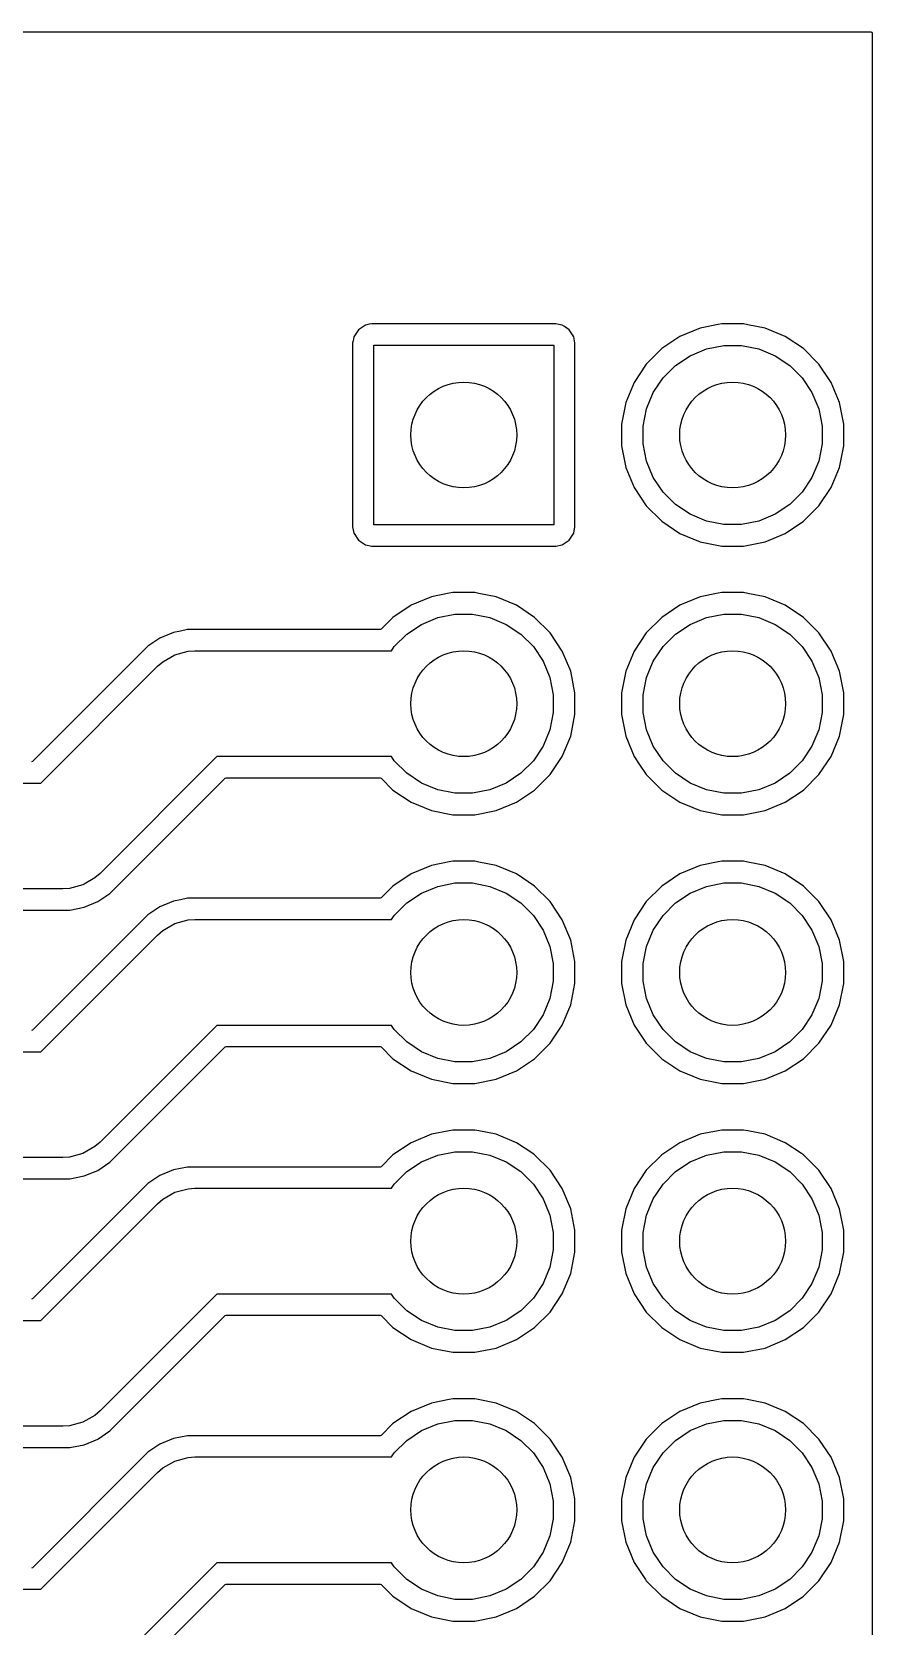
# Model space of a CAD drawing. Extents: x 1.77 to 4.61, y -4.15 to -1.95.
# Drawn here: x 4.299 to 4.612, y -2.543 to -1.95 of the extents above; entities that cross this region are included whole.
import ezdxf

# ---------------------------------------------------------------- set-up
doc = ezdxf.new("R2010")
doc.units = 0
doc.header["$MEASUREMENT"] = 0
doc.layers.add('BLACK', color=7, linetype='CONTINUOUS')

msp = doc.modelspace()

# ---------------------------------------------------------------- linework, layer by layer
at = {"layer": 'BLACK', "linetype": 'CONTINUOUS'}
for p, q in [((3.82045, -1.95), (4.61144, -1.95)), ((4.61144, -1.95), (4.61176, -1.95013)), ((4.61176, -1.95013), (4.61189, -1.95045)), ((4.61189, -1.95045), (4.61189, -4.14955)), ((4.4191, -2.06346), (4.4188, -2.06496)), ((4.42084, -2.06084), (4.4191, -2.06346)), ((4.4191, -2.06346), (4.4191, -2.06346)), ((4.42346, -2.0591), (4.42084, -2.06084)), ((4.42084, -2.06084), (4.42084, -2.06084)), ((4.42484, -2.05882), (4.42346, -2.0591)), ((4.42346, -2.0591), (4.42346, -2.0591)), ((4.42576, -2.05864), (4.42484, -2.05882)), ((4.49424, -2.05864), (4.42576, -2.05864)), ((4.49539, -2.05887), (4.49424, -2.05864)), ((4.49654, -2.0591), (4.49539, -2.05887)), ((4.49741, -2.05968), (4.49654, -2.0591)), ((4.49654, -2.0591), (4.49654, -2.0591)), ((4.49654, -2.0591), (4.49654, -2.0591)), ((4.49916, -2.06084), (4.49741, -2.05968)), ((4.5009, -2.06346), (4.49916, -2.06084)), ((4.49916, -2.06084), (4.49916, -2.06084)), ((4.50136, -2.06576), (4.5009, -2.06346)), ((4.54041, -2.06335), (4.53364, -2.06787)), ((4.54794, -2.06023), (4.54041, -2.06335)), ((4.55461, -2.0589), (4.54794, -2.06023)), ((4.54794, -2.06023), (4.54794, -2.06023)), ((4.55593, -2.05864), (4.55461, -2.0589)), ((4.56407, -2.05864), (4.55593, -2.05864)), ((4.56565, -2.05896), (4.56407, -2.05864)), ((4.57206, -2.06023), (4.56565, -2.05896)), ((4.57959, -2.06335), (4.57206, -2.06023)), ((4.57206, -2.06023), (4.57206, -2.06023)), ((4.58636, -2.06787), (4.57959, -2.06335)), ((4.4188, -2.06496), (4.41864, -2.06576)), ((4.41864, -2.06576), (4.41864, -2.13424)), ((4.42654, -2.13346), (4.42654, -2.06654)), ((4.42654, -2.06654), (4.49346, -2.06654)), ((4.49346, -2.06654), (4.49346, -2.13346)), ((4.50136, -2.09593), (4.50136, -2.06576)), ((4.53364, -2.06787), (4.52787, -2.07364)), ((4.54422, -2.07049), (4.55029, -2.06798)), ((4.55029, -2.06798), (4.55672, -2.0667)), ((4.55672, -2.0667), (4.56328, -2.0667)), ((4.56328, -2.0667), (4.56971, -2.06798)), ((4.56971, -2.06798), (4.57578, -2.07049)), ((4.59213, -2.07364), (4.58636, -2.06787)), ((4.58636, -2.06787), (4.58636, -2.06787)), ((4.52787, -2.07364), (4.52335, -2.08041)), ((4.53413, -2.07877), (4.53877, -2.07413)), ((4.53877, -2.07413), (4.54422, -2.07049)), ((4.57578, -2.07049), (4.58123, -2.07413)), ((4.58123, -2.07413), (4.58587, -2.07877)), ((4.59665, -2.08041), (4.59213, -2.07364)), ((4.52335, -2.08041), (4.52023, -2.08794)), ((4.53049, -2.08422), (4.53413, -2.07877)), ((4.58587, -2.07877), (4.58951, -2.08422)), ((4.59977, -2.08794), (4.59665, -2.08041)), ((4.52023, -2.08794), (4.51864, -2.09593)), ((4.52023, -2.08794), (4.52023, -2.08794)), ((4.52798, -2.09029), (4.53049, -2.08422)), ((4.58951, -2.08422), (4.59202, -2.09029)), ((4.60136, -2.09593), (4.59977, -2.08794)), ((4.5267, -2.09672), (4.52798, -2.09029)), ((4.59202, -2.09029), (4.5933, -2.09672)), ((4.50136, -2.13424), (4.50136, -2.09593)), ((4.51864, -2.09593), (4.51864, -2.10407)), ((4.5267, -2.10328), (4.5267, -2.09672)), ((4.5933, -2.09672), (4.5933, -2.10328)), ((4.60136, -2.10407), (4.60136, -2.09593)), ((4.51864, -2.10407), (4.52023, -2.11206)), ((4.52798, -2.10971), (4.5267, -2.10328)), ((4.5933, -2.10328), (4.59202, -2.10971)), ((4.59977, -2.11206), (4.60136, -2.10407)), ((4.53049, -2.11578), (4.52798, -2.10971)), ((4.59202, -2.10971), (4.58951, -2.11578)), ((4.52023, -2.11206), (4.52023, -2.11206)), ((4.52023, -2.11206), (4.52335, -2.11959)), ((4.53413, -2.12123), (4.53049, -2.11578)), ((4.58951, -2.11578), (4.58587, -2.12123)), ((4.59665, -2.11959), (4.59977, -2.11206)), ((4.52335, -2.11959), (4.52787, -2.12636)), ((4.53877, -2.12587), (4.53413, -2.12123)), ((4.58587, -2.12123), (4.58123, -2.12587)), ((4.59213, -2.12636), (4.59665, -2.11959)), ((4.52787, -2.12636), (4.52787, -2.12636)), ((4.52787, -2.12636), (4.53364, -2.13213)), ((4.54422, -2.12951), (4.53877, -2.12587)), ((4.55029, -2.13202), (4.54422, -2.12951)), ((4.57578, -2.12951), (4.56971, -2.13202)), ((4.58123, -2.12587), (4.57578, -2.12951)), ((4.58636, -2.13213), (4.59213, -2.12636)), ((4.41864, -2.13424), (4.4191, -2.13654)), ((4.49346, -2.13346), (4.42654, -2.13346)), ((4.5009, -2.13654), (4.50136, -2.13424)), ((4.53364, -2.13213), (4.54041, -2.13665)), ((4.55672, -2.1333), (4.55029, -2.13202)), ((4.56328, -2.1333), (4.55672, -2.1333)), ((4.56971, -2.13202), (4.56328, -2.1333)), ((4.57959, -2.13665), (4.58636, -2.13213)), ((4.4191, -2.13654), (4.41917, -2.13665)), ((4.41917, -2.13665), (4.42084, -2.13916)), ((4.42084, -2.13916), (4.42084, -2.13916)), ((4.42084, -2.13916), (4.42346, -2.1409)), ((4.42346, -2.1409), (4.42576, -2.14136)), ((4.42576, -2.14136), (4.42576, -2.14136)), ((4.42576, -2.14136), (4.49424, -2.14136)), ((4.49424, -2.14136), (4.49654, -2.1409)), ((4.49424, -2.14136), (4.49424, -2.14136)), ((4.49654, -2.1409), (4.49916, -2.13916)), ((4.49916, -2.13916), (4.5009, -2.13654)), ((4.54041, -2.13665), (4.54794, -2.13977)), ((4.54794, -2.13977), (4.55593, -2.14136)), ((4.55593, -2.14136), (4.55593, -2.14136)), ((4.55593, -2.14136), (4.56407, -2.14136)), ((4.56407, -2.14136), (4.57206, -2.13977)), ((4.56407, -2.14136), (4.56407, -2.14136)), ((4.57206, -2.13977), (4.57959, -2.13665)), ((4.45461, -2.1589), (4.44794, -2.16023)), ((4.45593, -2.15864), (4.45461, -2.1589)), ((4.46407, -2.15864), (4.45593, -2.15864)), ((4.46565, -2.15896), (4.46407, -2.15864)), ((4.47206, -2.16023), (4.46565, -2.15896)), ((4.55461, -2.1589), (4.54794, -2.16023)), ((4.55593, -2.15864), (4.55461, -2.1589)), ((4.56407, -2.15864), (4.55593, -2.15864)), ((4.56565, -2.15896), (4.56407, -2.15864)), ((4.57206, -2.16023), (4.56565, -2.15896)), ((4.44041, -2.16335), (4.43364, -2.16787)), ((4.44794, -2.16023), (4.44041, -2.16335)), ((4.44794, -2.16023), (4.44794, -2.16023)), ((4.47959, -2.16335), (4.47206, -2.16023)), ((4.47206, -2.16023), (4.47206, -2.16023)), ((4.48636, -2.16787), (4.47959, -2.16335)), ((4.54041, -2.16335), (4.53364, -2.16787)), ((4.54794, -2.16023), (4.54041, -2.16335)), ((4.54794, -2.16023), (4.54794, -2.16023)), ((4.57959, -2.16335), (4.57206, -2.16023)), ((4.57206, -2.16023), (4.57206, -2.16023)), ((4.58636, -2.16787), (4.57959, -2.16335)), ((4.43364, -2.16787), (4.42922, -2.17229)), ((4.43877, -2.17413), (4.44422, -2.17049)), ((4.44422, -2.17049), (4.45029, -2.16798)), ((4.45029, -2.16798), (4.45672, -2.1667)), ((4.45672, -2.1667), (4.46328, -2.1667)), ((4.46328, -2.1667), (4.46971, -2.16798)), ((4.46971, -2.16798), (4.47578, -2.17049)), ((4.47578, -2.17049), (4.48123, -2.17413)), ((4.49213, -2.17364), (4.48636, -2.16787)), ((4.48636, -2.16787), (4.48636, -2.16787)), ((4.53364, -2.16787), (4.52787, -2.17364)), ((4.53877, -2.17413), (4.54422, -2.17049)), ((4.54422, -2.17049), (4.55029, -2.16798)), ((4.55029, -2.16798), (4.55672, -2.1667)), ((4.55672, -2.1667), (4.56328, -2.1667)), ((4.56328, -2.1667), (4.56971, -2.16798)), ((4.56971, -2.16798), (4.57578, -2.17049)), ((4.57578, -2.17049), (4.58123, -2.17413)), ((4.59213, -2.17364), (4.58636, -2.16787)), ((4.58636, -2.16787), (4.58636, -2.16787)), ((4.34694, -2.17556), (4.34242, -2.17858)), ((4.35196, -2.17348), (4.34694, -2.17556)), ((4.35464, -2.17295), (4.35196, -2.17348)), ((4.35196, -2.17348), (4.35196, -2.17348)), ((4.35728, -2.17242), (4.35464, -2.17295)), ((4.36272, -2.17242), (4.35728, -2.17242)), ((4.4289, -2.17242), (4.36272, -2.17242)), ((4.42922, -2.17229), (4.4289, -2.17242)), ((4.43413, -2.17877), (4.43877, -2.17413)), ((4.48123, -2.17413), (4.48587, -2.17877)), ((4.49665, -2.18041), (4.49213, -2.17364)), ((4.52787, -2.17364), (4.52335, -2.18041)), ((4.53413, -2.17877), (4.53877, -2.17413)), ((4.58123, -2.17413), (4.58587, -2.17877)), ((4.59665, -2.18041), (4.59213, -2.17364)), ((4.34242, -2.17858), (4.2995, -2.2215)), ((4.34802, -2.18438), (4.35247, -2.18181)), ((4.35247, -2.18181), (4.35743, -2.18048)), ((4.35743, -2.18048), (4.36, -2.18031)), ((4.35743, -2.18048), (4.35743, -2.18048)), ((4.36, -2.18031), (4.4331, -2.18031)), ((4.4331, -2.18031), (4.43413, -2.17877)), ((4.48587, -2.17877), (4.48951, -2.18422)), ((4.49977, -2.18794), (4.49665, -2.18041)), ((4.52335, -2.18041), (4.52023, -2.18794)), ((4.53049, -2.18422), (4.53413, -2.17877)), ((4.58587, -2.17877), (4.58951, -2.18422)), ((4.59977, -2.18794), (4.59665, -2.18041)), ((4.30263, -2.22953), (4.34608, -2.18608)), ((4.34608, -2.18608), (4.34802, -2.18438)), ((4.34802, -2.18438), (4.34802, -2.18438)), ((4.48951, -2.18422), (4.49202, -2.19029)), ((4.50136, -2.19593), (4.49977, -2.18794)), ((4.52023, -2.18794), (4.51864, -2.19593)), ((4.52023, -2.18794), (4.52023, -2.18794)), ((4.52798, -2.19029), (4.53049, -2.18422)), ((4.58951, -2.18422), (4.59202, -2.19029)), ((4.60136, -2.19593), (4.59977, -2.18794)), ((4.49202, -2.19029), (4.4933, -2.19672)), ((4.5267, -2.19672), (4.52798, -2.19029)), ((4.59202, -2.19029), (4.5933, -2.19672)), ((4.4933, -2.19672), (4.4933, -2.20328)), ((4.50136, -2.20407), (4.50136, -2.19593)), ((4.51864, -2.19593), (4.51864, -2.20407)), ((4.5267, -2.20328), (4.5267, -2.19672)), ((4.5933, -2.19672), (4.5933, -2.20328)), ((4.60136, -2.20407), (4.60136, -2.19593)), ((4.4933, -2.20328), (4.49202, -2.20971)), ((4.49977, -2.21206), (4.50136, -2.20407)), ((4.51864, -2.20407), (4.52023, -2.21206)), ((4.52798, -2.20971), (4.5267, -2.20328)), ((4.5933, -2.20328), (4.59202, -2.20971)), ((4.59977, -2.21206), (4.60136, -2.20407)), ((4.49202, -2.20971), (4.48951, -2.21578)), ((4.49665, -2.21959), (4.49977, -2.21206)), ((4.52023, -2.21206), (4.52023, -2.21206)), ((4.52023, -2.21206), (4.52335, -2.21959)), ((4.53049, -2.21578), (4.52798, -2.20971)), ((4.59202, -2.20971), (4.58951, -2.21578)), ((4.59665, -2.21959), (4.59977, -2.21206)), ((4.48951, -2.21578), (4.48587, -2.22123)), ((4.53413, -2.22123), (4.53049, -2.21578)), ((4.58951, -2.21578), (4.58587, -2.22123)), ((4.2995, -2.2215), (4.29918, -2.22163)), ((4.36815, -2.21969), (4.32471, -2.26313)), ((4.4331, -2.21969), (4.36815, -2.21969)), ((4.43413, -2.22123), (4.4331, -2.21969)), ((4.43877, -2.22587), (4.43413, -2.22123)), ((4.48587, -2.22123), (4.48123, -2.22587)), ((4.49213, -2.22636), (4.49665, -2.21959)), ((4.52335, -2.21959), (4.52553, -2.22285)), ((4.52553, -2.22285), (4.52787, -2.22636)), ((4.53877, -2.22587), (4.53413, -2.22123)), ((4.58587, -2.22123), (4.58123, -2.22587)), ((4.59213, -2.22636), (4.59665, -2.21959)), ((4.2369, -2.22953), (4.30263, -2.22953)), ((4.32837, -2.27063), (4.37129, -2.22771)), ((4.37129, -2.22771), (4.37161, -2.22758)), ((4.37161, -2.22758), (4.4289, -2.22758)), ((4.4289, -2.22758), (4.42922, -2.22771)), ((4.42922, -2.22771), (4.43364, -2.23213)), ((4.44422, -2.22951), (4.43877, -2.22587)), ((4.45029, -2.23202), (4.44422, -2.22951)), ((4.47578, -2.22951), (4.46971, -2.23202)), ((4.48123, -2.22587), (4.47578, -2.22951)), ((4.48636, -2.23213), (4.49213, -2.22636)), ((4.52787, -2.22636), (4.53364, -2.23213)), ((4.54422, -2.22951), (4.53877, -2.22587)), ((4.55029, -2.23202), (4.54422, -2.22951)), ((4.57578, -2.22951), (4.56971, -2.23202)), ((4.58123, -2.22587), (4.57578, -2.22951)), ((4.58636, -2.23213), (4.59213, -2.22636)), ((4.43364, -2.23213), (4.44041, -2.23665)), ((4.45672, -2.2333), (4.45029, -2.23202)), ((4.46328, -2.2333), (4.45672, -2.2333)), ((4.46971, -2.23202), (4.46328, -2.2333)), ((4.47959, -2.23665), (4.48636, -2.23213)), ((4.53364, -2.23213), (4.54041, -2.23665)), ((4.55672, -2.2333), (4.55029, -2.23202)), ((4.56328, -2.2333), (4.55672, -2.2333)), ((4.56971, -2.23202), (4.56328, -2.2333)), ((4.57959, -2.23665), (4.58636, -2.23213)), ((4.44041, -2.23665), (4.44794, -2.23977)), ((4.44794, -2.23977), (4.45593, -2.24136)), ((4.45593, -2.24136), (4.45593, -2.24136)), ((4.45593, -2.24136), (4.46407, -2.24136)), ((4.46407, -2.24136), (4.47206, -2.23977)), ((4.46407, -2.24136), (4.46407, -2.24136)), ((4.47206, -2.23977), (4.47959, -2.23665)), ((4.54041, -2.23665), (4.54794, -2.23977)), ((4.54794, -2.23977), (4.55593, -2.24136)), ((4.55593, -2.24136), (4.55593, -2.24136)), ((4.55593, -2.24136), (4.56407, -2.24136)), ((4.56407, -2.24136), (4.57206, -2.23977)), ((4.56407, -2.24136), (4.56407, -2.24136)), ((4.57206, -2.23977), (4.57959, -2.23665)), ((4.44794, -2.26023), (4.44041, -2.26335)), ((4.45461, -2.2589), (4.44794, -2.26023)), ((4.44794, -2.26023), (4.44794, -2.26023)), ((4.45593, -2.25864), (4.45461, -2.2589)), ((4.46407, -2.25864), (4.45593, -2.25864)), ((4.46565, -2.25896), (4.46407, -2.25864)), ((4.47206, -2.26023), (4.46565, -2.25896)), ((4.47959, -2.26335), (4.47206, -2.26023)), ((4.47206, -2.26023), (4.47206, -2.26023)), ((4.54794, -2.26023), (4.54041, -2.26335)), ((4.55461, -2.2589), (4.54794, -2.26023)), ((4.54794, -2.26023), (4.54794, -2.26023)), ((4.55593, -2.25864), (4.55461, -2.2589)), ((4.56407, -2.25864), (4.55593, -2.25864)), ((4.56565, -2.25896), (4.56407, -2.25864)), ((4.57206, -2.26023), (4.56565, -2.25896)), ((4.57959, -2.26335), (4.57206, -2.26023)), ((4.57206, -2.26023), (4.57206, -2.26023)), ((4.32277, -2.26483), (4.31884, -2.2671)), ((4.32471, -2.26313), (4.32277, -2.26483)), ((4.32277, -2.26483), (4.32277, -2.26483)), ((4.44041, -2.26335), (4.43364, -2.26787)), ((4.48636, -2.26787), (4.47959, -2.26335)), ((4.54041, -2.26335), (4.53364, -2.26787)), ((4.58636, -2.26787), (4.57959, -2.26335)), ((4.31079, -2.2689), (4.2369, -2.2689)), ((4.31336, -2.26873), (4.31079, -2.2689)), ((4.31832, -2.2674), (4.31336, -2.26873)), ((4.31336, -2.26873), (4.31336, -2.26873)), ((4.31884, -2.2671), (4.31832, -2.2674)), ((4.32385, -2.27365), (4.32837, -2.27063)), ((4.43364, -2.26787), (4.42922, -2.27229)), ((4.43877, -2.27413), (4.44422, -2.27049)), ((4.44422, -2.27049), (4.45029, -2.26798)), ((4.45029, -2.26798), (4.45672, -2.2667)), ((4.45672, -2.2667), (4.46328, -2.2667)), ((4.46328, -2.2667), (4.46971, -2.26798)), ((4.46971, -2.26798), (4.47578, -2.27049)), ((4.47578, -2.27049), (4.48123, -2.27413)), ((4.49213, -2.27364), (4.48636, -2.26787)), ((4.48636, -2.26787), (4.48636, -2.26787)), ((4.53364, -2.26787), (4.52787, -2.27364)), ((4.53877, -2.27413), (4.54422, -2.27049)), ((4.54422, -2.27049), (4.55029, -2.26798)), ((4.55029, -2.26798), (4.55672, -2.2667)), ((4.55672, -2.2667), (4.56328, -2.2667)), ((4.56328, -2.2667), (4.56971, -2.26798)), ((4.56971, -2.26798), (4.57578, -2.27049)), ((4.57578, -2.27049), (4.58123, -2.27413)), ((4.59213, -2.27364), (4.58636, -2.26787)), ((4.58636, -2.26787), (4.58636, -2.26787)), ((4.2411, -2.27679), (4.3135, -2.27679)), ((4.3135, -2.27679), (4.31883, -2.27573)), ((4.3135, -2.27679), (4.3135, -2.27679)), ((4.31883, -2.27573), (4.32385, -2.27365)), ((4.34694, -2.27556), (4.34242, -2.27858)), ((4.35196, -2.27348), (4.34694, -2.27556)), ((4.35464, -2.27295), (4.35196, -2.27348)), ((4.35196, -2.27348), (4.35196, -2.27348)), ((4.35728, -2.27242), (4.35464, -2.27295)), ((4.36272, -2.27242), (4.35728, -2.27242)), ((4.4289, -2.27242), (4.36272, -2.27242)), ((4.42922, -2.27229), (4.4289, -2.27242)), ((4.43413, -2.27877), (4.43877, -2.27413)), ((4.48123, -2.27413), (4.48587, -2.27877)), ((4.49665, -2.28041), (4.49213, -2.27364)), ((4.52787, -2.27364), (4.52335, -2.28041)), ((4.53413, -2.27877), (4.53877, -2.27413)), ((4.58123, -2.27413), (4.58587, -2.27877)), ((4.59665, -2.28041), (4.59213, -2.27364)), ((4.34242, -2.27858), (4.2995, -2.3215)), ((4.34802, -2.28438), (4.35247, -2.28181)), ((4.35247, -2.28181), (4.35743, -2.28048)), ((4.35743, -2.28048), (4.36, -2.28031)), ((4.35743, -2.28048), (4.35743, -2.28048)), ((4.36, -2.28031), (4.4331, -2.28031)), ((4.4331, -2.28031), (4.43413, -2.27877)), ((4.48587, -2.27877), (4.48951, -2.28422)), ((4.49977, -2.28794), (4.49665, -2.28041)), ((4.52335, -2.28041), (4.52023, -2.28794)), ((4.53049, -2.28422), (4.53413, -2.27877)), ((4.58587, -2.27877), (4.58951, -2.28422)), ((4.59977, -2.28794), (4.59665, -2.28041)), ((4.30263, -2.32953), (4.34608, -2.28608)), ((4.34608, -2.28608), (4.34802, -2.28438)), ((4.34802, -2.28438), (4.34802, -2.28438)), ((4.48951, -2.28422), (4.49202, -2.29029)), ((4.50136, -2.29593), (4.49977, -2.28794)), ((4.52023, -2.28794), (4.51864, -2.29593)), ((4.52023, -2.28794), (4.52023, -2.28794)), ((4.52798, -2.29029), (4.53049, -2.28422)), ((4.58951, -2.28422), (4.59202, -2.29029)), ((4.60136, -2.29593), (4.59977, -2.28794)), ((4.49202, -2.29029), (4.4933, -2.29672)), ((4.5267, -2.29672), (4.52798, -2.29029)), ((4.59202, -2.29029), (4.5933, -2.29672)), ((4.4933, -2.29672), (4.4933, -2.30328)), ((4.50136, -2.30407), (4.50136, -2.29593)), ((4.51864, -2.29593), (4.51864, -2.30407)), ((4.5267, -2.30328), (4.5267, -2.29672)), ((4.5933, -2.29672), (4.5933, -2.30328)), ((4.60136, -2.30407), (4.60136, -2.29593)), ((4.4933, -2.30328), (4.49202, -2.30971)), ((4.49977, -2.31206), (4.50136, -2.30407)), ((4.51864, -2.30407), (4.52023, -2.31206)), ((4.52798, -2.30971), (4.5267, -2.30328)), ((4.5933, -2.30328), (4.59202, -2.30971)), ((4.59977, -2.31206), (4.60136, -2.30407)), ((4.49202, -2.30971), (4.48951, -2.31578)), ((4.49665, -2.31959), (4.49977, -2.31206)), ((4.52023, -2.31206), (4.52023, -2.31206)), ((4.52023, -2.31206), (4.52335, -2.31959)), ((4.53049, -2.31578), (4.52798, -2.30971)), ((4.59202, -2.30971), (4.58951, -2.31578)), ((4.59665, -2.31959), (4.59977, -2.31206)), ((4.48951, -2.31578), (4.48587, -2.32123)), ((4.49213, -2.32636), (4.49665, -2.31959)), ((4.52335, -2.31959), (4.52787, -2.32636)), ((4.53413, -2.32123), (4.53049, -2.31578)), ((4.58951, -2.31578), (4.58587, -2.32123)), ((4.59213, -2.32636), (4.59665, -2.31959)), ((4.2995, -2.3215), (4.29918, -2.32163)), ((4.36815, -2.31969), (4.32471, -2.36313)), ((4.4331, -2.31969), (4.36815, -2.31969)), ((4.43413, -2.32123), (4.4331, -2.31969)), ((4.43877, -2.32587), (4.43413, -2.32123)), ((4.48587, -2.32123), (4.48123, -2.32587)), ((4.53877, -2.32587), (4.53413, -2.32123)), ((4.58587, -2.32123), (4.58123, -2.32587)), ((4.2369, -2.32953), (4.30263, -2.32953)), ((4.32837, -2.37063), (4.37129, -2.32771)), ((4.37129, -2.32771), (4.37161, -2.32758)), ((4.37161, -2.32758), (4.4289, -2.32758)), ((4.4289, -2.32758), (4.42922, -2.32771)), ((4.42922, -2.32771), (4.43364, -2.33213)), ((4.44422, -2.32951), (4.43877, -2.32587)), ((4.45029, -2.33202), (4.44422, -2.32951)), ((4.47578, -2.32951), (4.46971, -2.33202)), ((4.48123, -2.32587), (4.47578, -2.32951)), ((4.48636, -2.33213), (4.49213, -2.32636)), ((4.52787, -2.32636), (4.52787, -2.32636)), ((4.52787, -2.32636), (4.53364, -2.33213)), ((4.54422, -2.32951), (4.53877, -2.32587)), ((4.55029, -2.33202), (4.54422, -2.32951)), ((4.57578, -2.32951), (4.56971, -2.33202)), ((4.58123, -2.32587), (4.57578, -2.32951)), ((4.58636, -2.33213), (4.59213, -2.32636)), ((4.43364, -2.33213), (4.44041, -2.33665)), ((4.44041, -2.33665), (4.44794, -2.33977)), ((4.45672, -2.3333), (4.45029, -2.33202)), ((4.46328, -2.3333), (4.45672, -2.3333)), ((4.46971, -2.33202), (4.46328, -2.3333)), ((4.47206, -2.33977), (4.47959, -2.33665)), ((4.47959, -2.33665), (4.48636, -2.33213)), ((4.53364, -2.33213), (4.54041, -2.33665)), ((4.54041, -2.33665), (4.54794, -2.33977)), ((4.55672, -2.3333), (4.55029, -2.33202)), ((4.56328, -2.3333), (4.55672, -2.3333)), ((4.56971, -2.33202), (4.56328, -2.3333)), ((4.57206, -2.33977), (4.57959, -2.33665)), ((4.57959, -2.33665), (4.58636, -2.33213)), ((4.44794, -2.33977), (4.45593, -2.34136)), ((4.45593, -2.34136), (4.45593, -2.34136)), ((4.45593, -2.34136), (4.46407, -2.34136)), ((4.46407, -2.34136), (4.47206, -2.33977)), ((4.46407, -2.34136), (4.46407, -2.34136)), ((4.54794, -2.33977), (4.55593, -2.34136)), ((4.55593, -2.34136), (4.55593, -2.34136)), ((4.55593, -2.34136), (4.56407, -2.34136)), ((4.56407, -2.34136), (4.57206, -2.33977)), ((4.56407, -2.34136), (4.56407, -2.34136)), ((4.44794, -2.36023), (4.44041, -2.36335)), ((4.45461, -2.3589), (4.44794, -2.36023)), ((4.44794, -2.36023), (4.44794, -2.36023)), ((4.45593, -2.35864), (4.45461, -2.3589)), ((4.46407, -2.35864), (4.45593, -2.35864)), ((4.46565, -2.35896), (4.46407, -2.35864)), ((4.47206, -2.36023), (4.46565, -2.35896)), ((4.47959, -2.36335), (4.47206, -2.36023)), ((4.47206, -2.36023), (4.47206, -2.36023)), ((4.54794, -2.36023), (4.54041, -2.36335)), ((4.55461, -2.3589), (4.54794, -2.36023)), ((4.54794, -2.36023), (4.54794, -2.36023)), ((4.55593, -2.35864), (4.55461, -2.3589)), ((4.56407, -2.35864), (4.55593, -2.35864)), ((4.56565, -2.35896), (4.56407, -2.35864)), ((4.57206, -2.36023), (4.56565, -2.35896)), ((4.57959, -2.36335), (4.57206, -2.36023)), ((4.57206, -2.36023), (4.57206, -2.36023)), ((4.32277, -2.36483), (4.31832, -2.3674)), ((4.32471, -2.36313), (4.32277, -2.36483)), ((4.32277, -2.36483), (4.32277, -2.36483)), ((4.44041, -2.36335), (4.43364, -2.36787)), ((4.45029, -2.36798), (4.45672, -2.3667)), ((4.45672, -2.3667), (4.46328, -2.3667)), ((4.46328, -2.3667), (4.46971, -2.36798)), ((4.48566, -2.36741), (4.47959, -2.36335)), ((4.54041, -2.36335), (4.53364, -2.36787)), ((4.55029, -2.36798), (4.55672, -2.3667)), ((4.55672, -2.3667), (4.56328, -2.3667)), ((4.56328, -2.3667), (4.56971, -2.36798)), ((4.58566, -2.36741), (4.57959, -2.36335)), ((4.31079, -2.3689), (4.2369, -2.3689)), ((4.31336, -2.36873), (4.31079, -2.3689)), ((4.31832, -2.3674), (4.31336, -2.36873)), ((4.31336, -2.36873), (4.31336, -2.36873)), ((4.32385, -2.37365), (4.32837, -2.37063)), ((4.35464, -2.37295), (4.35196, -2.37348)), ((4.35728, -2.37242), (4.35464, -2.37295)), ((4.36272, -2.37242), (4.35728, -2.37242)), ((4.4289, -2.37242), (4.36272, -2.37242)), ((4.42922, -2.37229), (4.4289, -2.37242)), ((4.43364, -2.36787), (4.42922, -2.37229)), ((4.43877, -2.37413), (4.44422, -2.37049)), ((4.44422, -2.37049), (4.45029, -2.36798)), ((4.46971, -2.36798), (4.47578, -2.37049)), ((4.47578, -2.37049), (4.48123, -2.37413)), ((4.48636, -2.36787), (4.48566, -2.36741)), ((4.49213, -2.37364), (4.48636, -2.36787)), ((4.53364, -2.36787), (4.52787, -2.37364)), ((4.53877, -2.37413), (4.54422, -2.37049)), ((4.54422, -2.37049), (4.55029, -2.36798)), ((4.56971, -2.36798), (4.57578, -2.37049)), ((4.57578, -2.37049), (4.58123, -2.37413)), ((4.58636, -2.36787), (4.58566, -2.36741)), ((4.59213, -2.37364), (4.58636, -2.36787)), ((4.2411, -2.37679), (4.3135, -2.37679)), ((4.34242, -2.37858), (4.2995, -2.4215)), ((4.3135, -2.37679), (4.31883, -2.37573)), ((4.3135, -2.37679), (4.3135, -2.37679)), ((4.31883, -2.37573), (4.32385, -2.37365)), ((4.34694, -2.37556), (4.34242, -2.37858)), ((4.35196, -2.37348), (4.34694, -2.37556)), ((4.35196, -2.37348), (4.35196, -2.37348)), ((4.4331, -2.38031), (4.43413, -2.37877)), ((4.43413, -2.37877), (4.43877, -2.37413)), ((4.48123, -2.37413), (4.48587, -2.37877)), ((4.48587, -2.37877), (4.48951, -2.38422)), ((4.49665, -2.38041), (4.49213, -2.37364)), ((4.52787, -2.37364), (4.52335, -2.38041)), ((4.53049, -2.38422), (4.53413, -2.37877)), ((4.53413, -2.37877), (4.53877, -2.37413)), ((4.58123, -2.37413), (4.58587, -2.37877)), ((4.58587, -2.37877), (4.58951, -2.38422)), ((4.59665, -2.38041), (4.59213, -2.37364)), ((4.34608, -2.38608), (4.34802, -2.38438)), ((4.34802, -2.38438), (4.35247, -2.38181)), ((4.34802, -2.38438), (4.34802, -2.38438)), ((4.35247, -2.38181), (4.35743, -2.38048)), ((4.35743, -2.38048), (4.36, -2.38031)), ((4.35743, -2.38048), (4.35743, -2.38048)), ((4.36, -2.38031), (4.4331, -2.38031)), ((4.48951, -2.38422), (4.49202, -2.39029)), ((4.49977, -2.38794), (4.49665, -2.38041)), ((4.52335, -2.38041), (4.52023, -2.38794)), ((4.52798, -2.39029), (4.53049, -2.38422)), ((4.58951, -2.38422), (4.59202, -2.39029)), ((4.59977, -2.38794), (4.59665, -2.38041)), ((4.30263, -2.42953), (4.34608, -2.38608)), ((4.49202, -2.39029), (4.4933, -2.39672)), ((4.50136, -2.39593), (4.49977, -2.38794)), ((4.52023, -2.38794), (4.51864, -2.39593)), ((4.52023, -2.38794), (4.52023, -2.38794)), ((4.5267, -2.39672), (4.52798, -2.39029)), ((4.59202, -2.39029), (4.5933, -2.39672)), ((4.60136, -2.39593), (4.59977, -2.38794)), ((4.4933, -2.39672), (4.4933, -2.40328)), ((4.50136, -2.40407), (4.50136, -2.39593)), ((4.51864, -2.39593), (4.51864, -2.40407)), ((4.5267, -2.40328), (4.5267, -2.39672)), ((4.5933, -2.39672), (4.5933, -2.40328)), ((4.60136, -2.40407), (4.60136, -2.39593)), ((4.4933, -2.40328), (4.49202, -2.40971)), ((4.49977, -2.41206), (4.50136, -2.40407)), ((4.51864, -2.40407), (4.52023, -2.41206)), ((4.52798, -2.40971), (4.5267, -2.40328)), ((4.5933, -2.40328), (4.59202, -2.40971)), ((4.59977, -2.41206), (4.60136, -2.40407)), ((4.49202, -2.40971), (4.48951, -2.41578)), ((4.49665, -2.41959), (4.49977, -2.41206)), ((4.52023, -2.41206), (4.52023, -2.41206)), ((4.52023, -2.41206), (4.52335, -2.41959)), ((4.53049, -2.41578), (4.52798, -2.40971)), ((4.59202, -2.40971), (4.58951, -2.41578)), ((4.59665, -2.41959), (4.59977, -2.41206)), ((4.36815, -2.41969), (4.32471, -2.46313)), ((4.4331, -2.41969), (4.36815, -2.41969)), ((4.43413, -2.42123), (4.4331, -2.41969)), ((4.48951, -2.41578), (4.48587, -2.42123)), ((4.49213, -2.42636), (4.49665, -2.41959)), ((4.52335, -2.41959), (4.52553, -2.42285)), ((4.53413, -2.42123), (4.53049, -2.41578)), ((4.58951, -2.41578), (4.58587, -2.42123)), ((4.59213, -2.42636), (4.59665, -2.41959)), ((4.2995, -2.4215), (4.29918, -2.42163)), ((4.43877, -2.42587), (4.43413, -2.42123)), ((4.44422, -2.42951), (4.43877, -2.42587)), ((4.48123, -2.42587), (4.47578, -2.42951)), ((4.48587, -2.42123), (4.48123, -2.42587)), ((4.48636, -2.43213), (4.49213, -2.42636)), ((4.52553, -2.42285), (4.52787, -2.42636)), ((4.52787, -2.42636), (4.53364, -2.43213)), ((4.53877, -2.42587), (4.53413, -2.42123)), ((4.54422, -2.42951), (4.53877, -2.42587)), ((4.58123, -2.42587), (4.57578, -2.42951)), ((4.58587, -2.42123), (4.58123, -2.42587)), ((4.58636, -2.43213), (4.59213, -2.42636)), ((4.2369, -2.42953), (4.30263, -2.42953)), ((4.32837, -2.47063), (4.37129, -2.42771)), ((4.37129, -2.42771), (4.37161, -2.42758)), ((4.37161, -2.42758), (4.4289, -2.42758)), ((4.4289, -2.42758), (4.42922, -2.42771)), ((4.42922, -2.42771), (4.43364, -2.43213)), ((4.43364, -2.43213), (4.44041, -2.43665)), ((4.45029, -2.43202), (4.44422, -2.42951)), ((4.45672, -2.4333), (4.45029, -2.43202)), ((4.46971, -2.43202), (4.46328, -2.4333)), ((4.47578, -2.42951), (4.46971, -2.43202)), ((4.47959, -2.43665), (4.48636, -2.43213)), ((4.53364, -2.43213), (4.54041, -2.43665)), ((4.55029, -2.43202), (4.54422, -2.42951)), ((4.55672, -2.4333), (4.55029, -2.43202)), ((4.56971, -2.43202), (4.56328, -2.4333)), ((4.57578, -2.42951), (4.56971, -2.43202)), ((4.57959, -2.43665), (4.58636, -2.43213)), ((4.44041, -2.43665), (4.44794, -2.43977)), ((4.46328, -2.4333), (4.45672, -2.4333)), ((4.47206, -2.43977), (4.47959, -2.43665)), ((4.54041, -2.43665), (4.54794, -2.43977)), ((4.56328, -2.4333), (4.55672, -2.4333)), ((4.57206, -2.43977), (4.57959, -2.43665)), ((4.44794, -2.43977), (4.45593, -2.44136)), ((4.45593, -2.44136), (4.45593, -2.44136)), ((4.45593, -2.44136), (4.46407, -2.44136)), ((4.46407, -2.44136), (4.47206, -2.43977)), ((4.46407, -2.44136), (4.46407, -2.44136)), ((4.54794, -2.43977), (4.55593, -2.44136)), ((4.55593, -2.44136), (4.55593, -2.44136)), ((4.55593, -2.44136), (4.56407, -2.44136)), ((4.56407, -2.44136), (4.57206, -2.43977)), ((4.56407, -2.44136), (4.56407, -2.44136)), ((4.44794, -2.46023), (4.44041, -2.46335)), ((4.45461, -2.4589), (4.44794, -2.46023)), ((4.44794, -2.46023), (4.44794, -2.46023)), ((4.45593, -2.45864), (4.45461, -2.4589)), ((4.46407, -2.45864), (4.45593, -2.45864)), ((4.46539, -2.4589), (4.46407, -2.45864)), ((4.47206, -2.46023), (4.46539, -2.4589)), ((4.47959, -2.46335), (4.47206, -2.46023)), ((4.47206, -2.46023), (4.47206, -2.46023)), ((4.54794, -2.46023), (4.54041, -2.46335)), ((4.55461, -2.4589), (4.54794, -2.46023)), ((4.54794, -2.46023), (4.54794, -2.46023)), ((4.55593, -2.45864), (4.55461, -2.4589)), ((4.56407, -2.45864), (4.55593, -2.45864)), ((4.56539, -2.4589), (4.56407, -2.45864)), ((4.57206, -2.46023), (4.56539, -2.4589)), ((4.57959, -2.46335), (4.57206, -2.46023)), ((4.57206, -2.46023), (4.57206, -2.46023)), ((4.31832, -2.4674), (4.31336, -2.46873)), ((4.32277, -2.46483), (4.31832, -2.4674)), ((4.32471, -2.46313), (4.32277, -2.46483)), ((4.32277, -2.46483), (4.32277, -2.46483)), ((4.43364, -2.46787), (4.42922, -2.47229)), ((4.44041, -2.46335), (4.43364, -2.46787)), ((4.45029, -2.46798), (4.45672, -2.4667)), ((4.45672, -2.4667), (4.46328, -2.4667)), ((4.46328, -2.4667), (4.46971, -2.46798)), ((4.48636, -2.46787), (4.47959, -2.46335)), ((4.49213, -2.47364), (4.48636, -2.46787)), ((4.48636, -2.46787), (4.48636, -2.46787)), ((4.53364, -2.46787), (4.52787, -2.47364)), ((4.54041, -2.46335), (4.53364, -2.46787)), ((4.55029, -2.46798), (4.55672, -2.4667)), ((4.55672, -2.4667), (4.56328, -2.4667)), ((4.56328, -2.4667), (4.56971, -2.46798)), ((4.58636, -2.46787), (4.57959, -2.46335)), ((4.59213, -2.47364), (4.58636, -2.46787)), ((4.58636, -2.46787), (4.58636, -2.46787)), ((4.31079, -2.4689), (4.2369, -2.4689)), ((4.31336, -2.46873), (4.31079, -2.4689)), ((4.31336, -2.46873), (4.31336, -2.46873)), ((4.31883, -2.47573), (4.32385, -2.47365)), ((4.32385, -2.47365), (4.32837, -2.47063)), ((4.35196, -2.47348), (4.34694, -2.47556)), ((4.35464, -2.47295), (4.35196, -2.47348)), ((4.35196, -2.47348), (4.35196, -2.47348)), ((4.35728, -2.47242), (4.35464, -2.47295)), ((4.36272, -2.47242), (4.35728, -2.47242)), ((4.4289, -2.47242), (4.36272, -2.47242)), ((4.42922, -2.47229), (4.4289, -2.47242)), ((4.43877, -2.47413), (4.44422, -2.47049)), ((4.44422, -2.47049), (4.45029, -2.46798)), ((4.46971, -2.46798), (4.47578, -2.47049)), ((4.47578, -2.47049), (4.48123, -2.47413)), ((4.49665, -2.48041), (4.49213, -2.47364)), ((4.52787, -2.47364), (4.52335, -2.48041)), ((4.53877, -2.47413), (4.54422, -2.47049)), ((4.54422, -2.47049), (4.55029, -2.46798)), ((4.56971, -2.46798), (4.57578, -2.47049)), ((4.57578, -2.47049), (4.58123, -2.47413)), ((4.59665, -2.48041), (4.59213, -2.47364)), ((4.2411, -2.47679), (4.3135, -2.47679)), ((4.34242, -2.47858), (4.2995, -2.5215)), ((4.3135, -2.47679), (4.31883, -2.47573)), ((4.3135, -2.47679), (4.3135, -2.47679)), ((4.34694, -2.47556), (4.34242, -2.47858)), ((4.4331, -2.48031), (4.43413, -2.47877)), ((4.43413, -2.47877), (4.43877, -2.47413)), ((4.48123, -2.47413), (4.48587, -2.47877)), ((4.48587, -2.47877), (4.48951, -2.48422)), ((4.53049, -2.48422), (4.53413, -2.47877)), ((4.53413, -2.47877), (4.53877, -2.47413)), ((4.58123, -2.47413), (4.58587, -2.47877)), ((4.58587, -2.47877), (4.58951, -2.48422)), ((4.34608, -2.48608), (4.34802, -2.48438)), ((4.34802, -2.48438), (4.35247, -2.48181)), ((4.34802, -2.48438), (4.34802, -2.48438)), ((4.35247, -2.48181), (4.35743, -2.48048)), ((4.35743, -2.48048), (4.36, -2.48031)), ((4.35743, -2.48048), (4.35743, -2.48048)), ((4.36, -2.48031), (4.4331, -2.48031)), ((4.48951, -2.48422), (4.49202, -2.49029)), ((4.49977, -2.48794), (4.49665, -2.48041)), ((4.52335, -2.48041), (4.52023, -2.48794)), ((4.52798, -2.49029), (4.53049, -2.48422)), ((4.58951, -2.48422), (4.59202, -2.49029)), ((4.59977, -2.48794), (4.59665, -2.48041)), ((4.30263, -2.52953), (4.34608, -2.48608)), ((4.49202, -2.49029), (4.4933, -2.49672)), ((4.50136, -2.49593), (4.49977, -2.48794)), ((4.52023, -2.48794), (4.51864, -2.49593)), ((4.52023, -2.48794), (4.52023, -2.48794)), ((4.5267, -2.49672), (4.52798, -2.49029)), ((4.59202, -2.49029), (4.5933, -2.49672)), ((4.60136, -2.49593), (4.59977, -2.48794)), ((4.4933, -2.49672), (4.4933, -2.50328)), ((4.50136, -2.50407), (4.50136, -2.49593)), ((4.51864, -2.49593), (4.51864, -2.50407)), ((4.5267, -2.50328), (4.5267, -2.49672)), ((4.5933, -2.49672), (4.5933, -2.50328)), ((4.60136, -2.50407), (4.60136, -2.49593)), ((4.4933, -2.50328), (4.49202, -2.50971)), ((4.52798, -2.50971), (4.5267, -2.50328)), ((4.5933, -2.50328), (4.59202, -2.50971)), ((4.49977, -2.51206), (4.50136, -2.50407)), ((4.51864, -2.50407), (4.52023, -2.51206)), ((4.59977, -2.51206), (4.60136, -2.50407)), ((4.49202, -2.50971), (4.48951, -2.51578)), ((4.49665, -2.51959), (4.49977, -2.51206)), ((4.52023, -2.51206), (4.52023, -2.51206)), ((4.52023, -2.51206), (4.52335, -2.51959)), ((4.53049, -2.51578), (4.52798, -2.50971)), ((4.59202, -2.50971), (4.58951, -2.51578)), ((4.59665, -2.51959), (4.59977, -2.51206)), ((4.36815, -2.51969), (4.32471, -2.56313)), ((4.4331, -2.51969), (4.36815, -2.51969)), ((4.43413, -2.52123), (4.4331, -2.51969)), ((4.43877, -2.52587), (4.43413, -2.52123)), ((4.48587, -2.52123), (4.48123, -2.52587)), ((4.48951, -2.51578), (4.48587, -2.52123)), ((4.49213, -2.52636), (4.49665, -2.51959)), ((4.52335, -2.51959), (4.52758, -2.52592)), ((4.53413, -2.52123), (4.53049, -2.51578)), ((4.53877, -2.52587), (4.53413, -2.52123)), ((4.58587, -2.52123), (4.58123, -2.52587)), ((4.58951, -2.51578), (4.58587, -2.52123)), ((4.59213, -2.52636), (4.59665, -2.51959)), ((4.2995, -2.5215), (4.29918, -2.52163)), ((4.44422, -2.52951), (4.43877, -2.52587)), ((4.48123, -2.52587), (4.47578, -2.52951)), ((4.48636, -2.53213), (4.49213, -2.52636)), ((4.52758, -2.52592), (4.52787, -2.52636)), ((4.52787, -2.52636), (4.53364, -2.53213)), ((4.54422, -2.52951), (4.53877, -2.52587)), ((4.58123, -2.52587), (4.57578, -2.52951)), ((4.58636, -2.53213), (4.59213, -2.52636)), ((4.2369, -2.52953), (4.30263, -2.52953)), ((4.32837, -2.57063), (4.37129, -2.52771)), ((4.37129, -2.52771), (4.37161, -2.52758)), ((4.37161, -2.52758), (4.4289, -2.52758)), ((4.4289, -2.52758), (4.42922, -2.52771)), ((4.42922, -2.52771), (4.43364, -2.53213)), ((4.43364, -2.53213), (4.44041, -2.53665)), ((4.45029, -2.53202), (4.44422, -2.52951)), ((4.45672, -2.5333), (4.45029, -2.53202)), ((4.46971, -2.53202), (4.46328, -2.5333)), ((4.47578, -2.52951), (4.46971, -2.53202)), ((4.47959, -2.53665), (4.48636, -2.53213)), ((4.53364, -2.53213), (4.54041, -2.53665)), ((4.55029, -2.53202), (4.54422, -2.52951)), ((4.55672, -2.5333), (4.55029, -2.53202)), ((4.56971, -2.53202), (4.56328, -2.5333)), ((4.57578, -2.52951), (4.56971, -2.53202)), ((4.57959, -2.53665), (4.58636, -2.53213)), ((4.44041, -2.53665), (4.44794, -2.53977)), ((4.46328, -2.5333), (4.45672, -2.5333)), ((4.47206, -2.53977), (4.47959, -2.53665)), ((4.54041, -2.53665), (4.54794, -2.53977)), ((4.56328, -2.5333), (4.55672, -2.5333)), ((4.57206, -2.53977), (4.57959, -2.53665)), ((4.44794, -2.53977), (4.45593, -2.54136)), ((4.45593, -2.54136), (4.45593, -2.54136)), ((4.45593, -2.54136), (4.46407, -2.54136)), ((4.46407, -2.54136), (4.47206, -2.53977)), ((4.46407, -2.54136), (4.46407, -2.54136)), ((4.54794, -2.53977), (4.55593, -2.54136)), ((4.55593, -2.54136), (4.55593, -2.54136)), ((4.55593, -2.54136), (4.56407, -2.54136)), ((4.56407, -2.54136), (4.57206, -2.53977)), ((4.56407, -2.54136), (4.56407, -2.54136))]:
    msp.add_line(p, q, dxfattribs=at)
at = {"layer": 'BLACK'}
for centre in [(4.46, -2.1), (4.56, -2.1), (4.46, -2.2), (4.56, -2.2), (4.46, -2.3), (4.56, -2.3), (4.46, -2.4), (4.56, -2.4), (4.46, -2.5), (4.56, -2.5)]:
    msp.add_circle(centre, 0.01969, dxfattribs=at)

doc.saveas('drawing.dxf')
